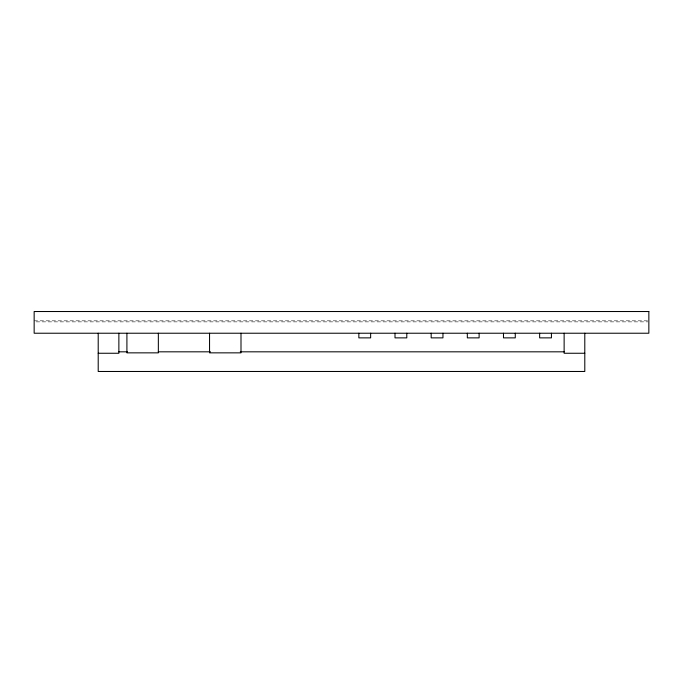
<?xml version="1.0" encoding="UTF-8"?>
<svg xmlns="http://www.w3.org/2000/svg" width="683" height="683" viewBox="0 0 683 683"><rect width="100%" height="100%" fill="white"/><g stroke="black" fill="none" stroke-linecap="round" stroke-linejoin="round"><path stroke-width="0.51" stroke-dasharray="3.42 2.56" d="M34.15 320.831L647.783 320.831M36.284 321.864L647.783 321.864"/><path stroke-width="1.02" d="M118.868 351.822L127.388 351.822M158.277 351.822L210.475 351.822M240.305 351.822L564.132 351.822M98.207 353.256L118.868 353.256L118.868 333.227M584.793 353.256L564.132 353.256L564.132 333.227M584.793 333.227L584.793 371.475L98.207 371.475L98.207 333.227M551.437 333.227L551.437 337.872L539.647 337.872L539.647 333.227M515.272 333.227L515.272 337.872L503.482 337.872L503.482 333.227M479.116 333.227L479.116 337.872L467.326 337.872L467.326 333.227M442.96 333.227L442.96 337.872L431.169 337.872L431.169 333.227M406.795 333.227L406.795 337.872L395.005 337.872L395.005 333.227M370.638 333.227L370.638 337.872L358.848 337.872L358.848 333.227M240.997 333.227L240.997 352.855L209.553 352.855L209.553 333.227M158.345 333.227L158.345 352.855L126.91 352.855L126.91 333.227M648.85 311.525L34.15 311.525L34.15 333.227L648.85 333.227L648.85 311.525"/></g></svg>
